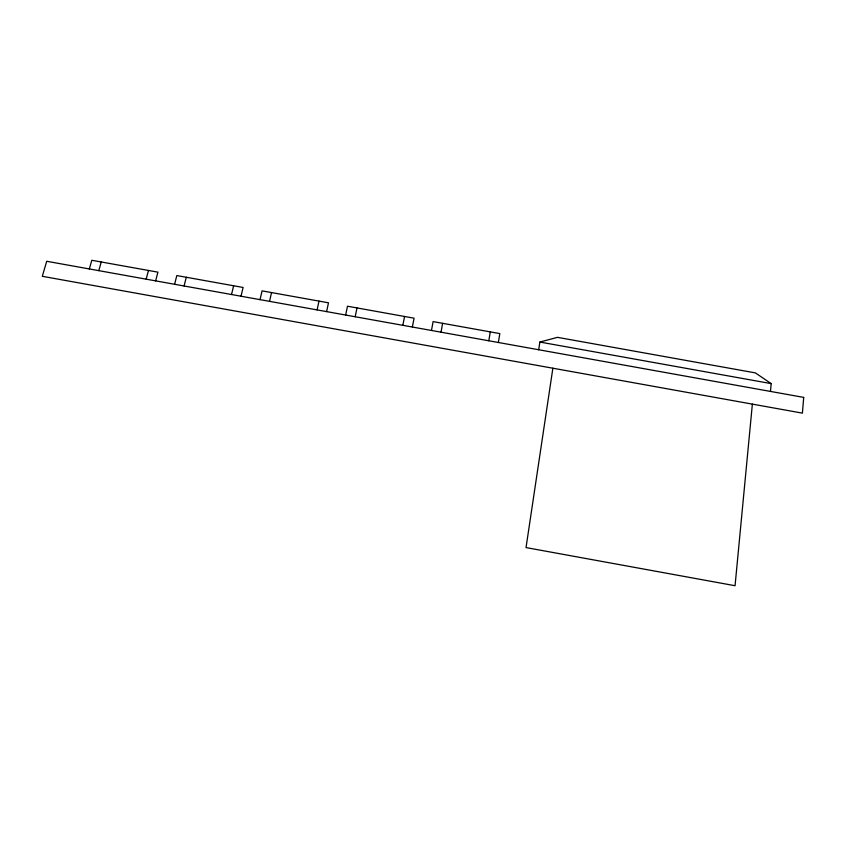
<?xml version="1.0" encoding="UTF-8"?>
<svg xmlns="http://www.w3.org/2000/svg" width="846" height="846" viewBox="0 0 846 846"><rect width="100%" height="100%" fill="white"/><g stroke="black" fill="none" stroke-linecap="round" stroke-linejoin="round"><path stroke-width="1.27" d="M770.473 391.423L771.182 383.619L755.351 372.885L557.493 337.343L539.864 342.048L538.68 349.747M752.369 404.124L735.058 585.718L526.032 547.584L552.872 368.211M498.357 342.493L499.827 333.599L433.11 321.607L431.471 330.469M488.798 340.779L490.289 331.886M441.02 332.182L442.627 323.32M412.383 327.032L414.064 318.191L347.484 306.22L345.654 315.04M402.844 325.319L404.547 316.478M355.183 316.753L356.991 307.933M326.609 311.614L328.491 302.805L262.059 290.876L260.029 299.643M317.091 309.9L318.995 301.102M269.536 301.356L271.545 292.579M241.025 296.227L243.109 287.471L176.825 275.563L174.593 284.277M231.529 294.514L233.633 285.768M184.079 285.99L186.289 277.255M155.632 280.872L157.916 272.158L91.791 260.282L89.348 268.954M146.157 279.169L148.462 270.466M98.813 270.657L101.224 261.974M539.864 342.048L771.182 383.619M803.7 397.398L802.41 413.134L42.3 276.304L46.71 261.287L803.7 397.398"/></g></svg>
